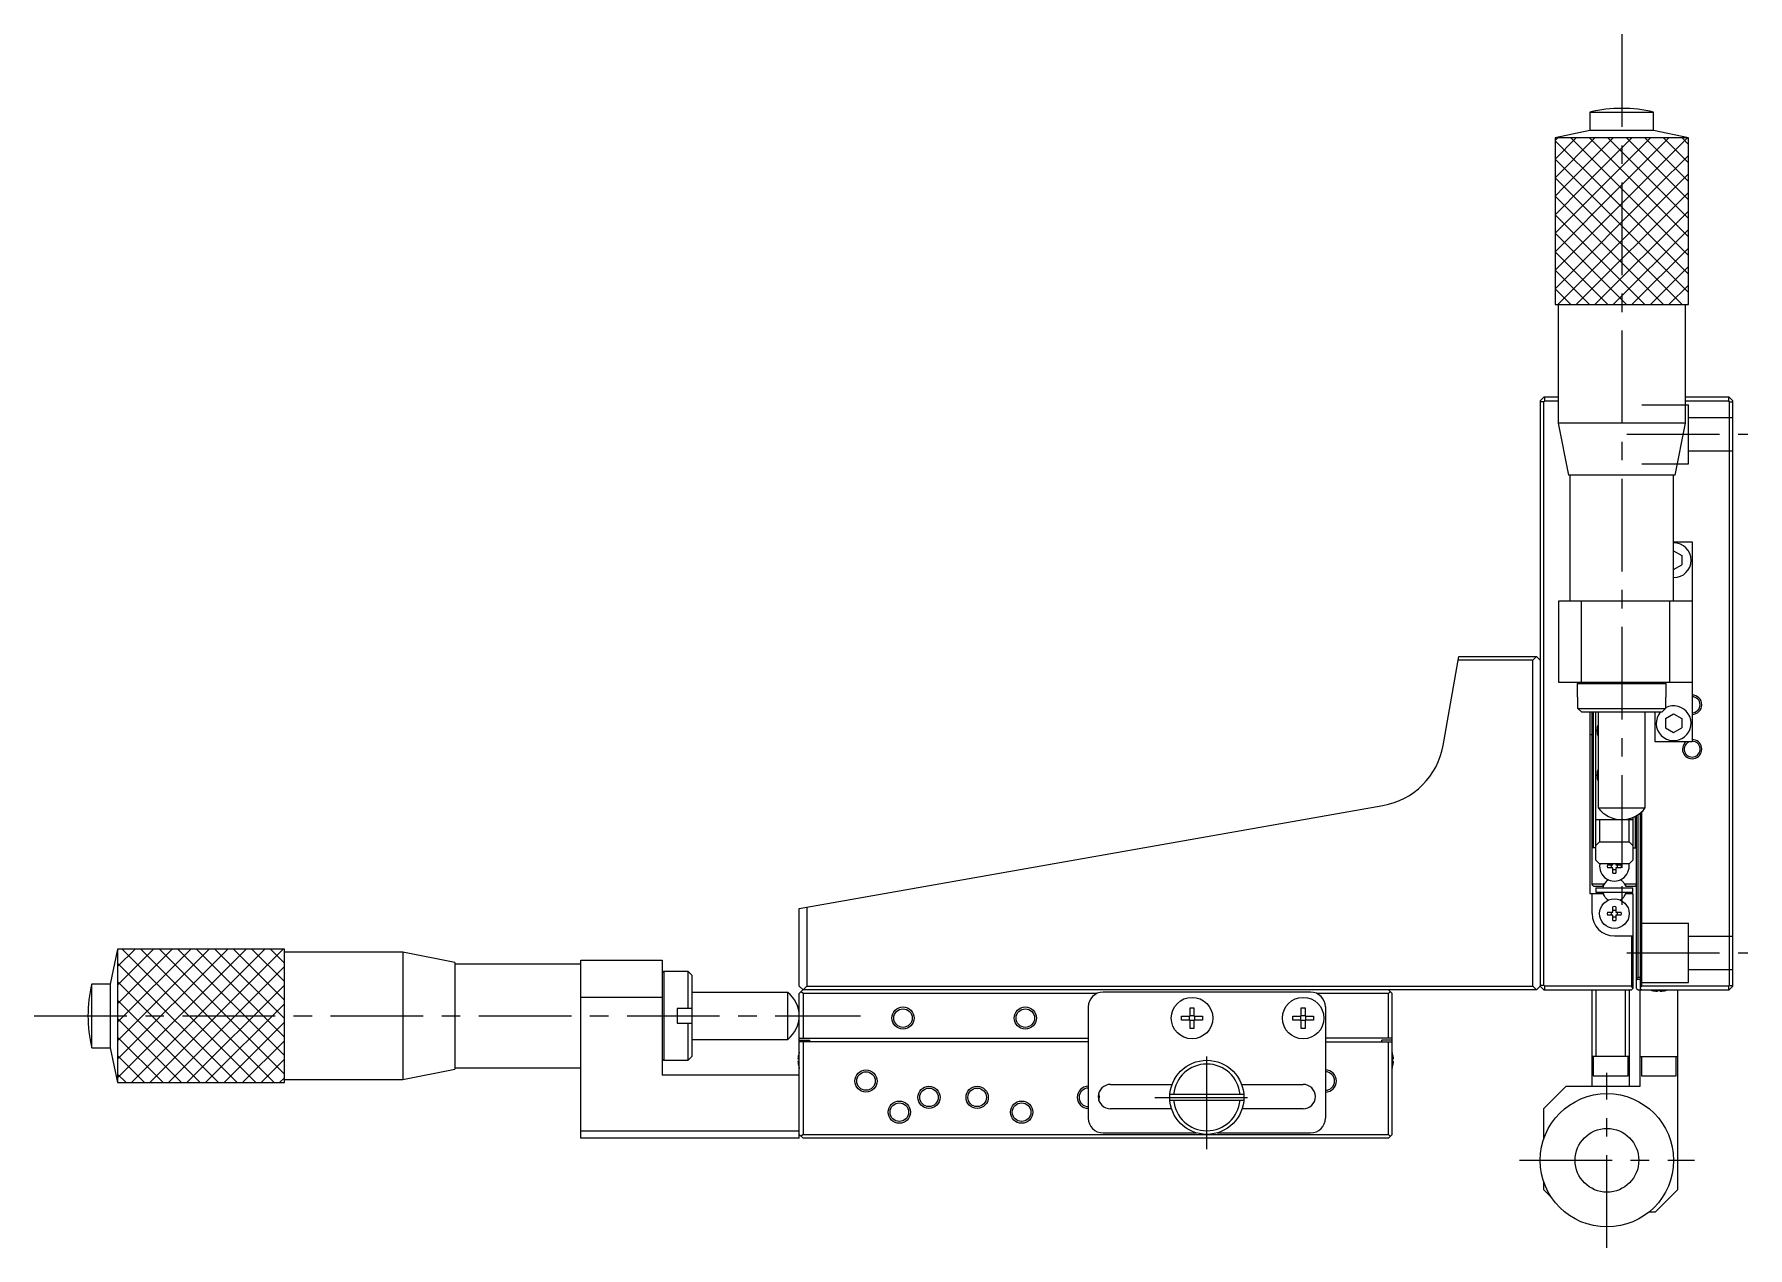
# Model space of a CAD drawing. Extents: x -490 to 413, y 14 to 725.
# Drawn here: x 5.1 to 236.4, y 314.3 to 478.1 of the extents above; entities that cross this region are included whole.
import ezdxf

# ---------------------------------------------------------------- set-up
doc = ezdxf.new("R2010")
doc.units = 0
doc.header["$LTSCALE"] = 10
doc.linetypes.add('CENTER', pattern=[2, 1.25, -0.25, 0.25, -0.25])
doc.linetypes.add('DASHED', pattern=[3.5, 2, -1.5])
doc.layers.get('0').update_dxf_attribs({"linetype": 'CONTINUOUS'})
doc.layers.add('CENTER', color=1, linetype='CENTER')

msp = doc.modelspace()

# ---------------------------------------------------------------- linework, layer by layer
at = {"color": 7, "linetype": 'CONTINUOUS'}
for p, q in [((215.076444, 467.556108), (223.676444, 467.556108)), ((215.076444, 467.556108), (215.076444, 465.056108)), ((223.676444, 465.056108), (223.676444, 467.556108)), ((215.076444, 465.056108), (210.376444, 464.056108)), ((223.676444, 465.056108), (215.076444, 465.056108)), ((228.376444, 464.056108), (223.676444, 465.056108)), ((228.376444, 464.056108), (210.376444, 464.056108)), ((210.376444, 464.056108), (210.376444, 441.556108)), ((228.376444, 441.556108), (228.376444, 464.056108)), ((210.376444, 441.556108), (228.376444, 441.556108)), ((210.776444, 441.556108), (210.776444, 425.556108)), ((227.976444, 425.556108), (227.976444, 441.556108)), ((208.876444, 429.056108), (208.376444, 428.556108)), ((208.376444, 428.556108), (208.376444, 349.556108)), ((208.876444, 428.456108), (208.376444, 428.456108)), ((210.776444, 429.056108), (208.876444, 429.056108)), ((208.876444, 428.456108), (208.976444, 428.556108)), ((208.876444, 349.656108), (208.876444, 428.456108)), ((208.976444, 428.556108), (208.976444, 429.056108)), ((208.976444, 428.556108), (210.776444, 428.556108)), ((233.876444, 429.056108), (227.976444, 429.056108)), ((227.976444, 428.556108), (233.776444, 428.556108)), ((233.776444, 429.056108), (233.776444, 428.556108)), ((233.776444, 428.556108), (233.876444, 428.456108)), ((233.876444, 429.056108), (234.376444, 428.556108)), ((233.876444, 428.456108), (233.876444, 349.656108)), ((233.876444, 428.456108), (234.376444, 428.456108)), ((234.376444, 349.556108), (234.376444, 428.556108)), ((227.976444, 425.556108), (210.776444, 425.556108)), ((210.776444, 425.556108), (212.176444, 418.556108)), ((226.576444, 418.556108), (227.976444, 425.556108)), ((226.576444, 418.556108), (212.176444, 418.556108)), ((212.376444, 418.556108), (212.376444, 401.556108)), ((226.376444, 401.556108), (226.376444, 418.556108)), ((226.376444, 409.556108), (228.876444, 409.556108)), ((228.876444, 409.556108), (228.876444, 382.556108)), ((226.376444, 408.326278), (227.476444, 407.691193)), ((227.476444, 407.691193), (227.476444, 406.421022)), ((226.376444, 405.785937), (227.476444, 406.421022)), ((210.876444, 390.556108), (210.876444, 401.556108)), ((210.876444, 401.556108), (228.876444, 401.556108)), ((213.876444, 401.556108), (213.876444, 390.556108)), ((225.876444, 390.556108), (225.876444, 401.556108)), ((195.26077, 382.057457), (197.376444, 394.056108)), ((207.376444, 393.556108), (197.288281, 393.556108)), ((197.376444, 394.056108), (207.876444, 394.056108)), ((207.876444, 394.056108), (207.376444, 393.556108)), ((207.376444, 349.556108), (207.376444, 393.556108)), ((208.376444, 393.556108), (207.876444, 394.056108)), ((228.876444, 390.556108), (210.876444, 390.556108)), ((213.576444, 390.556108), (213.376444, 390.356108)), ((225.376444, 390.356108), (213.376444, 390.356108)), ((213.376444, 390.356108), (213.376444, 388.556108)), ((213.460365, 388.556108), (213.376444, 388.556108)), ((213.460365, 387.056108), (213.460365, 388.556108)), ((225.376444, 390.356108), (225.176444, 390.556108)), ((225.376444, 388.556108), (225.292524, 388.556108)), ((225.292524, 388.556108), (225.292524, 387.056108)), ((225.376444, 388.556108), (225.376444, 390.356108)), ((213.460365, 387.056108), (225.292524, 387.056108)), ((213.968117, 386.556108), (213.460365, 387.056108)), ((224.784771, 386.556108), (213.968117, 386.556108)), ((215.076444, 386.556108), (215.076444, 362.056108)), ((215.376444, 363.256108), (215.376444, 386.556108)), ((215.576444, 368.256108), (215.576444, 386.556108)), ((215.876444, 366.556108), (215.876444, 386.556108)), ((216.201444, 386.556108), (216.201444, 373.623287)), ((222.551444, 373.623287), (222.551444, 386.556108)), ((223.876444, 382.556108), (223.876444, 386.556108)), ((225.292524, 387.056108), (224.784771, 386.556108)), ((225.276444, 385.691193), (226.376444, 386.326278)), ((226.376444, 386.326278), (227.476444, 385.691193)), ((225.276444, 385.691193), (225.276444, 384.421022)), ((225.276444, 384.421022), (226.376444, 383.785937)), ((226.376444, 383.785937), (227.476444, 384.421022)), ((227.476444, 385.691193), (227.476444, 384.421022)), ((215.076444, 383.556108), (215.376444, 383.556108)), ((228.876444, 382.556108), (223.876444, 382.556108)), ((108.376444, 360.056108), (187.149163, 373.945865)), ((216.201444, 373.623287), (222.551444, 373.623287)), ((220.876444, 372.348165), (220.876444, 366.556108)), ((221.176444, 372.48415), (221.176444, 368.256108)), ((221.376444, 349.256108), (221.376444, 372.592162)), ((221.576444, 350.756108), (221.576444, 372.715605)), ((221.876444, 372.933765), (221.876444, 349.256108)), ((222.076444, 349.556108), (222.076444, 373.104993)), ((215.876444, 372.056108), (220.876444, 372.056108)), ((216.376444, 372.056108), (216.376444, 369.056108)), ((220.376444, 369.056108), (220.376444, 372.056108)), ((215.876444, 368.256108), (215.376444, 368.256108)), ((216.376444, 369.056108), (215.876444, 368.556108)), ((216.376444, 369.056108), (220.376444, 369.056108)), ((220.876444, 368.556108), (220.376444, 369.056108)), ((220.876444, 368.256108), (221.376444, 368.256108)), ((215.876444, 366.556108), (216.376444, 366.056108)), ((220.376444, 366.056108), (216.376444, 366.056108)), ((217.447736, 365.956108), (218.176444, 365.956108)), ((218.176444, 365.556108), (217.447736, 365.556108)), ((218.176444, 365.956108), (218.176444, 366.056108)), ((218.176444, 364.827399), (218.176444, 365.556108)), ((218.576444, 366.056108), (218.576444, 365.956108)), ((218.576444, 365.956108), (219.305153, 365.956108)), ((218.576444, 365.556108), (218.576444, 364.827399)), ((219.305153, 365.556108), (218.576444, 365.556108)), ((220.376444, 366.056108), (220.876444, 366.556108)), ((215.376444, 363.356108), (217.005256, 363.356108)), ((215.376444, 363.256108), (215.576444, 363.056108)), ((216.832032, 363.056108), (217.001629, 363.349858)), ((219.747632, 363.356108), (221.376444, 363.356108)), ((219.75126, 363.349858), (219.920856, 363.056108)), ((221.176444, 363.056108), (221.376444, 363.256108)), ((215.076444, 362.056108), (216.832032, 362.056108)), ((215.376444, 359.356108), (215.376444, 362.056108)), ((215.576444, 363.056108), (216.832032, 363.056108)), ((215.876444, 362.85611), (220.876444, 362.85611)), ((215.876444, 362.856108), (215.876444, 362.256108)), ((215.876444, 362.256108), (220.876444, 362.256108)), ((216.832032, 362.056108), (217.001629, 361.762358)), ((219.75126, 361.762358), (219.920856, 362.056108)), ((219.920856, 363.056108), (221.176444, 363.056108)), ((219.920856, 362.056108), (220.876444, 362.056108)), ((220.876444, 362.256108), (220.876444, 362.856108)), ((220.876444, 362.056108), (220.876444, 349.256108)), ((108.376444, 349.556108), (108.376444, 360.056108)), ((109.376444, 360.232435), (109.376444, 349.556108)), ((217.447736, 359.556108), (218.176444, 359.556108)), ((218.176444, 359.156108), (217.447736, 359.156108)), ((218.176444, 359.556108), (218.176444, 360.284816)), ((218.176444, 358.427399), (218.176444, 359.156108)), ((218.576444, 360.284816), (218.576444, 359.556108)), ((218.576444, 359.556108), (219.305153, 359.556108)), ((219.305153, 359.156108), (218.576444, 359.156108)), ((218.576444, 359.156108), (218.576444, 358.427399)), ((218.376444, 356.356108), (220.876444, 356.356108)), ((220.676444, 356.356108), (220.676444, 349.556108)), ((16.376444, 354.556108), (15.376444, 349.856108)), ((16.376444, 354.556108), (16.376444, 336.556108)), ((38.876444, 354.556108), (16.376444, 354.556108)), ((38.876444, 336.556108), (38.876444, 354.556108)), ((54.876444, 354.156108), (38.876444, 354.156108)), ((54.876444, 354.156108), (54.876444, 336.956108)), ((61.876444, 352.756108), (54.876444, 354.156108)), ((61.876444, 352.756108), (61.876444, 338.356108)), ((78.876444, 352.556108), (61.876444, 352.556108)), ((78.876444, 353.056108), (89.876444, 353.056108)), ((78.876444, 329.056108), (78.876444, 353.056108)), ((89.876444, 353.056108), (89.876444, 337.556108)), ((90.076444, 351.556108), (89.876444, 351.356108)), ((90.076444, 351.556108), (90.076444, 339.556108)), ((93.376444, 351.556108), (90.076444, 351.556108)), ((93.376444, 346.556108), (93.376444, 351.556108)), ((93.876444, 351.056108), (93.376444, 351.556108)), ((12.876444, 341.256108), (12.876444, 349.856108)), ((15.376444, 349.856108), (12.876444, 349.856108)), ((15.376444, 349.856108), (15.376444, 341.256108)), ((93.876444, 351.056108), (93.876444, 340.056108)), ((108.376444, 349.556108), (108.876444, 349.056108)), ((108.376444, 348.556108), (109.376444, 349.556108)), ((109.376444, 349.556108), (207.376444, 349.556108)), ((207.376444, 349.556108), (207.876444, 349.056108)), ((207.876444, 349.056108), (208.376444, 349.556108)), ((208.876444, 349.656108), (208.376444, 349.656108)), ((208.876444, 349.056108), (208.376444, 349.556108)), ((208.976444, 349.556108), (208.876444, 349.656108)), ((220.676444, 349.556108), (208.976444, 349.556108)), ((208.976444, 349.056108), (208.976444, 349.556108)), ((220.876444, 349.356108), (220.676444, 349.556108)), ((220.676444, 349.056108), (220.876444, 349.256108)), ((221.576444, 350.756108), (221.376444, 350.556108)), ((221.876444, 350.456108), (221.376444, 350.456108)), ((221.376444, 349.256108), (221.576444, 349.056108)), ((221.876444, 350.756108), (221.576444, 350.756108)), ((222.076444, 349.556108), (221.876444, 349.356108)), ((221.876444, 349.256108), (222.076444, 349.056108)), ((233.776444, 349.556108), (222.076444, 349.556108)), ((233.876444, 349.656108), (233.776444, 349.556108)), ((233.776444, 349.556108), (233.776444, 349.056108)), ((233.876444, 349.656108), (234.376444, 349.656108)), ((233.876444, 349.056108), (234.376444, 349.556108)), ((89.876444, 348.056108), (78.876444, 348.056108)), ((106.809265, 348.731108), (93.876444, 348.731108)), ((106.809265, 342.381108), (106.809265, 348.731108)), ((108.376444, 329.056108), (108.376444, 348.556108)), ((108.876444, 348.556108), (108.626444, 348.806108)), ((207.876444, 349.056108), (108.876444, 349.056108)), ((108.876444, 348.556108), (108.876444, 342.556108)), ((148.504665, 348.556108), (108.876444, 348.556108)), ((177.376444, 348.756108), (149.376444, 348.756108)), ((187.876444, 348.556108), (178.248224, 348.556108)), ((187.876444, 349.056108), (188.376444, 348.556108)), ((188.126444, 348.806108), (187.876444, 348.556108)), ((187.876444, 342.556108), (187.876444, 348.556108)), ((188.376444, 329.556108), (188.376444, 348.556108)), ((208.876444, 349.056108), (220.676444, 349.056108)), ((215.376444, 336.056108), (215.376444, 349.056108)), ((215.876444, 349.056108), (215.876444, 340.056108)), ((219.876444, 340.056108), (219.876444, 349.056108)), ((220.376444, 349.056108), (220.376444, 336.056108)), ((221.576444, 349.056108), (233.876444, 349.056108)), ((221.876444, 336.056108), (221.876444, 349.056108)), ((223.426444, 349.000375), (223.447736, 349.000375)), ((224.176444, 349.000375), (224.576444, 349.000375)), ((224.176444, 348.868632), (224.176444, 349.000375)), ((224.576444, 349.000375), (224.576444, 348.868632)), ((225.305153, 349.000375), (225.326444, 349.000375)), ((226.876444, 349.056108), (226.876444, 322.056108)), ((91.876444, 346.556108), (91.876444, 344.556108)), ((93.876444, 346.556108), (91.876444, 346.556108)), ((147.376444, 346.756108), (147.376444, 331.756108)), ((159.977305, 344.996108), (159.977305, 345.516108)), ((159.977305, 345.516108), (161.116444, 345.516108)), ((161.116444, 344.996108), (159.977305, 344.996108)), ((161.047003, 344.996108), (161.047003, 345.516108)), ((161.116444, 346.655247), (161.636444, 346.655247)), ((161.116444, 345.516108), (161.116444, 346.655247)), ((161.116444, 345.585549), (161.636444, 345.585549)), ((161.116444, 343.856969), (161.116444, 344.996108)), ((161.636444, 344.926666), (161.116444, 344.926666)), ((161.636444, 346.655247), (161.636444, 345.516108)), ((161.636444, 345.516108), (162.775583, 345.516108)), ((161.636444, 344.996108), (161.636444, 343.856969)), ((162.775583, 344.996108), (161.636444, 344.996108)), ((161.705886, 345.516108), (161.705886, 344.996108)), ((162.775583, 345.516108), (162.775583, 344.996108)), ((174.977305, 344.996108), (174.977305, 345.516108)), ((174.977305, 345.516108), (176.116444, 345.516108)), ((176.116444, 344.996108), (174.977305, 344.996108)), ((176.047003, 344.996108), (176.047003, 345.516108)), ((176.116444, 346.655247), (176.636444, 346.655247)), ((176.116444, 345.516108), (176.116444, 346.655247)), ((176.116444, 345.585549), (176.636444, 345.585549)), ((176.116444, 343.856969), (176.116444, 344.996108)), ((176.636444, 344.926666), (176.116444, 344.926666)), ((176.636444, 346.655247), (176.636444, 345.516108)), ((176.636444, 345.516108), (177.775583, 345.516108)), ((176.636444, 344.996108), (176.636444, 343.856969)), ((177.775583, 344.996108), (176.636444, 344.996108)), ((176.705886, 345.516108), (176.705886, 344.996108)), ((177.775583, 345.516108), (177.775583, 344.996108)), ((179.376444, 346.756108), (179.376444, 331.756108)), ((91.876444, 344.556108), (93.876444, 344.556108)), ((93.376444, 339.556108), (93.376444, 344.556108)), ((93.876444, 342.381108), (106.809265, 342.381108)), ((108.376444, 342.556108), (147.376444, 342.556108)), ((108.376444, 342.256108), (109.776444, 342.256108)), ((109.776444, 342.056108), (109.776444, 342.256108)), ((161.636444, 343.856969), (161.116444, 343.856969)), ((176.636444, 343.856969), (176.116444, 343.856969)), ((188.376444, 342.556108), (179.376444, 342.556108)), ((188.376444, 342.256108), (186.976444, 342.256108)), ((186.976444, 342.056108), (186.976444, 342.256108)), ((12.876444, 341.256108), (15.376444, 341.256108)), ((15.376444, 341.256108), (16.376444, 336.556108)), ((93.376444, 339.556108), (93.876444, 340.056108)), ((108.3023, 340.444724), (108.306923, 340.442469)), ((147.376444, 342.056108), (108.376444, 342.056108)), ((108.876444, 342.056108), (108.876444, 329.556108)), ((179.376444, 342.056108), (188.376444, 342.056108)), ((187.876444, 329.556108), (187.876444, 342.056108)), ((188.445966, 340.442469), (188.450588, 340.444724)), ((220.376444, 340.056108), (215.376444, 340.056108)), ((215.526444, 340.056108), (215.526444, 337.456108)), ((220.226444, 337.456108), (220.226444, 340.056108)), ((221.876444, 340.056108), (226.876444, 340.056108)), ((222.026444, 340.056108), (222.026444, 337.456108)), ((226.726444, 337.456108), (226.726444, 340.056108)), ((54.876444, 336.956108), (61.876444, 338.356108)), ((61.876444, 338.556108), (78.876444, 338.556108)), ((89.876444, 339.756108), (90.076444, 339.556108)), ((90.076444, 339.556108), (93.376444, 339.556108)), ((108.186585, 339.736108), (108.306923, 339.736108)), ((108.306923, 339.376108), (108.186585, 339.376108)), ((108.306923, 338.669746), (108.3023, 338.667492)), ((108.306923, 339.736108), (108.306923, 339.376108)), ((188.445966, 339.736108), (188.566303, 339.736108)), ((188.445966, 339.376108), (188.445966, 339.736108)), ((188.566303, 339.376108), (188.445966, 339.376108)), ((188.450588, 338.667492), (188.445966, 338.669746)), ((16.376444, 336.556108), (38.876444, 336.556108)), ((38.876444, 336.956108), (54.876444, 336.956108)), ((108.376444, 337.556108), (89.876444, 337.556108)), ((150.376444, 336.306108), (158.692696, 336.306108)), ((168.060193, 336.306108), (176.376444, 336.306108)), ((211.876444, 336.056108), (208.876444, 333.056108)), ((211.876444, 336.056108), (221.876444, 336.056108)), ((215.526444, 337.456108), (220.226444, 337.456108)), ((222.026444, 337.456108), (226.726444, 337.456108)), ((158.622762, 333.006108), (150.376444, 333.006108)), ((168.360419, 334.956108), (158.39247, 334.956108)), ((158.39247, 334.156108), (168.360419, 334.156108)), ((176.376444, 333.006108), (168.130127, 333.006108)), ((208.876444, 329.014148), (208.876444, 333.056108)), ((78.876444, 330.056108), (108.376444, 330.056108)), ((108.376444, 329.056108), (78.876444, 329.056108)), ((108.876444, 329.056108), (108.376444, 329.556108)), ((108.876444, 329.556108), (108.626444, 329.306108)), ((108.876444, 329.556108), (187.876444, 329.556108)), ((187.876444, 329.056108), (108.876444, 329.056108)), ((149.376444, 329.756108), (161.976444, 329.756108)), ((164.776444, 329.756108), (177.376444, 329.756108)), ((188.126444, 329.306108), (187.876444, 329.556108)), ((188.376444, 329.556108), (187.876444, 329.056108)), ((208.876444, 322.056108), (208.876444, 323.098068)), ((208.876444, 322.056108), (209.927486, 321.005066)), ((223.876444, 319.056108), (226.876444, 322.056108)), ((223.876444, 319.056108), (223.033299, 319.056108))]:
    msp.add_line(p, q, dxfattribs=at)
at = {"color": 3, "linetype": 'CONTINUOUS'}
for p, q in [((210.376444, 463.696781), (210.735771, 464.056108)), ((210.376444, 461.196781), (213.235771, 464.056108)), ((210.376444, 458.696781), (215.735771, 464.056108)), ((210.376444, 463.691004), (216.623556, 457.443892)), ((211.623556, 457.443892), (218.235771, 464.056108)), ((212.51134, 464.056108), (219.123556, 457.443892)), ((214.123556, 457.443892), (220.735771, 464.056108)), ((215.01134, 464.056108), (221.623556, 457.443892)), ((216.623556, 457.443892), (223.235771, 464.056108)), ((217.51134, 464.056108), (224.123556, 457.443892)), ((219.123556, 457.443892), (225.735771, 464.056108)), ((220.01134, 464.056108), (226.623556, 457.443892)), ((221.623556, 457.443892), (228.235771, 464.056108)), ((222.51134, 464.056108), (228.376444, 458.191004)), ((225.01134, 464.056108), (228.376444, 460.691004)), ((227.51134, 464.056108), (228.376444, 463.191004)), ((210.376444, 461.191004), (214.123556, 457.443892)), ((224.123556, 457.443892), (228.376444, 461.696781)), ((210.376444, 458.691004), (211.623556, 457.443892)), ((226.623556, 457.443892), (228.376444, 459.196781)), ((210.376444, 456.196781), (211.623556, 457.443892)), ((210.376444, 453.696781), (214.123556, 457.443892)), ((210.376444, 451.196781), (216.623556, 457.443892)), ((210.376444, 448.696781), (219.123556, 457.443892)), ((210.376444, 446.196781), (221.623556, 457.443892)), ((210.376444, 443.696781), (224.123556, 457.443892)), ((210.376444, 456.191004), (225.01134, 441.556108)), ((210.735771, 441.556108), (226.623556, 457.443892)), ((211.623556, 457.443892), (227.51134, 441.556108)), ((213.235771, 441.556108), (228.376444, 456.696781)), ((214.123556, 457.443892), (228.376444, 443.191004)), ((216.623556, 457.443892), (228.376444, 445.691004)), ((219.123556, 457.443892), (228.376444, 448.191004)), ((221.623556, 457.443892), (228.376444, 450.691004)), ((224.123556, 457.443892), (228.376444, 453.191004)), ((226.623556, 457.443892), (228.376444, 455.691004)), ((210.376444, 453.691004), (222.51134, 441.556108)), ((215.735771, 441.556108), (228.376444, 454.196781)), ((210.376444, 451.191004), (220.01134, 441.556108)), ((218.235771, 441.556108), (228.376444, 451.696781)), ((210.376444, 448.691004), (217.51134, 441.556108)), ((220.735771, 441.556108), (228.376444, 449.196781)), ((223.235771, 441.556108), (228.376444, 446.696781)), ((210.376444, 446.191004), (215.01134, 441.556108)), ((225.735771, 441.556108), (228.376444, 444.196781)), ((210.376444, 443.691004), (212.51134, 441.556108)), ((228.235771, 441.556108), (228.376444, 441.696781)), ((16.376444, 352.196781), (18.735771, 354.556108)), ((16.376444, 349.696781), (21.235771, 354.556108)), ((16.376444, 347.196781), (23.735771, 354.556108)), ((16.376444, 344.696781), (26.235771, 354.556108)), ((16.376444, 342.196781), (28.735771, 354.556108)), ((16.376444, 339.696781), (31.235771, 354.556108)), ((16.376444, 337.196781), (33.735771, 354.556108)), ((17.01134, 354.556108), (35.01134, 336.556108)), ((18.235771, 336.556108), (36.235771, 354.556108)), ((19.51134, 354.556108), (37.51134, 336.556108)), ((20.735771, 336.556108), (38.735771, 354.556108)), ((22.01134, 354.556108), (38.876444, 337.691004)), ((24.51134, 354.556108), (38.876444, 340.191004)), ((27.01134, 354.556108), (38.876444, 342.691004)), ((29.51134, 354.556108), (38.876444, 345.191004)), ((32.01134, 354.556108), (38.876444, 347.691004)), ((34.51134, 354.556108), (38.876444, 350.191004)), ((37.01134, 354.556108), (38.876444, 352.691004)), ((16.376444, 352.691004), (32.51134, 336.556108)), ((23.235771, 336.556108), (38.876444, 352.196781)), ((16.376444, 350.191004), (30.01134, 336.556108)), ((25.735771, 336.556108), (38.876444, 349.696781)), ((16.376444, 347.691004), (27.51134, 336.556108)), ((28.235771, 336.556108), (38.876444, 347.196781)), ((16.376444, 345.191004), (25.01134, 336.556108)), ((30.735771, 336.556108), (38.876444, 344.696781)), ((16.376444, 342.691004), (22.51134, 336.556108)), ((16.376444, 340.191004), (20.01134, 336.556108)), ((33.235771, 336.556108), (38.876444, 342.196781)), ((16.376444, 337.691004), (17.51134, 336.556108)), ((35.735771, 336.556108), (38.876444, 339.696781)), ((38.235771, 336.556108), (38.876444, 337.196781))]:
    msp.add_line(p, q, dxfattribs=at)
at = {"color": 3, "linetype": 'DASHED'}
for p, q in [((210.376444, 464.056108), (210.376444, 441.556108)), ((228.376444, 464.056108), (210.376444, 464.056108)), ((228.376444, 441.556108), (228.376444, 464.056108)), ((210.376444, 441.556108), (228.376444, 441.556108)), ((222.076444, 428.056108), (228.376444, 428.056108)), ((228.376444, 420.056108), (228.376444, 428.056108)), ((228.376444, 426.306108), (234.376444, 426.306108)), ((228.376444, 421.806108), (234.376444, 421.806108)), ((222.076444, 420.056108), (228.376444, 420.056108)), ((222.076444, 358.056108), (228.376444, 358.056108)), ((228.376444, 350.056108), (228.376444, 358.056108)), ((228.376444, 356.306108), (234.376444, 356.306108)), ((38.876444, 354.556108), (16.376444, 354.556108)), ((16.376444, 354.556108), (16.376444, 336.556108)), ((38.876444, 336.556108), (38.876444, 354.556108)), ((228.376444, 351.806108), (234.376444, 351.806108)), ((222.076444, 350.056108), (228.376444, 350.056108)), ((16.376444, 336.556108), (38.876444, 336.556108))]:
    msp.add_line(p, q, dxfattribs=at)
at = {"color": 7, "linetype": 'CONTINUOUS'}
for centre, radius in [((218.376444, 359.356108), 2), ((161.376444, 345.256108), 2.8), ((176.376444, 345.256108), 2.8), ((122.376444, 345.256108), 1.25), ((138.876444, 345.256108), 1.25), ((117.376444, 336.756108), 1.25), ((163.376444, 334.556108), 5), ((125.876444, 334.556108), 1.25), ((132.376444, 334.556108), 1.25), ((121.876444, 332.556108), 1.25), ((138.376444, 332.556108), 1.25), ((217.376444, 326.056108), 9), ((217.376444, 326.056108), 4.3)]:
    msp.add_circle(centre, radius, dxfattribs=at)
at = {"color": 3, "linetype": 'CONTINUOUS'}
for centre in [(122.376444, 345.256108), (138.876444, 345.256108), (117.376444, 336.756108), (125.876444, 334.556108), (132.376444, 334.556108), (121.876444, 332.556108), (138.376444, 332.556108)]:
    msp.add_circle(centre, 1.5, dxfattribs=at)
at = {"color": 7, "linetype": 'CONTINUOUS'}
for centre, radius, start, end in [((219.376444, 449.316108), 18.74, 76.734971, 103.265029), ((226.376444, 407.056108), 2.35, 270, 90), ((228.876444, 387.556108), 1.075, 270, 90), ((226.376444, 385.056108), 2.35, 140.334987, 117.467322), ((218.376444, 384.056108), 2.35, 157.7487, 202.2513), ((185.412681, 383.793941), 10, 280, 350), ((228.876444, 381.556108), 1.075, 111.528904, 90), ((218.376444, 378.056108), 2.35, 157.7487, 202.2513), ((219.376444, 376.056264), 4, 217.462651, 322.537349), ((218.376444, 365.756108), 2, 171.373073, 8.626927), ((218.376444, 365.756108), 0.95, 167.846803, 192.153197), ((218.376444, 365.756108), 0.435085, 152.633517, 207.366483), ((218.376444, 365.756108), 0.435085, 332.633517, 27.366483), ((218.376444, 365.756108), 0.95, 347.846803, 12.153197), ((218.376444, 362.556109), 1.5875, 120.433263, 169.10685), ((218.491349, 362.441203), 1.75, 121.881533, 135), ((218.376444, 365.756108), 0.435085, 242.633517, 297.366483), ((218.376444, 365.756108), 0.95, 257.846803, 282.153197), ((218.376444, 362.556109), 1.5875, 45.000249, 59.566737), ((218.26154, 362.441203), 1.75, 45, 58.118467), ((218.376444, 362.556108), 1.5875, 30.260814, 45), ((218.376444, 362.556108), 1.5875, 30, 30.260814), ((218.376444, 362.556109), 1.5875, 190.893066, 210.000031), ((218.376444, 362.556108), 1.5875, 210, 225), ((218.491349, 362.671013), 1.75, 225, 238.118467), ((218.376444, 362.556109), 1.5875, 225.000026, 239.566818), ((218.376444, 362.556109), 1.5875, 300.433182, 315.000249), ((218.26154, 362.671013), 1.75, 301.881533, 315), ((218.376444, 362.556108), 1.5875, 315, 330), ((218.376444, 362.556109), 1.5875, 329.999969, 349.10691), ((218.376444, 359.356108), 3, 180, 270), ((218.376444, 359.356108), 0.95, 167.846803, 192.153197), ((218.376444, 359.356108), 0.435085, 152.633517, 207.366483), ((218.376444, 359.356108), 0.95, 77.846803, 102.153197), ((218.376444, 359.356108), 0.435085, 62.633517, 117.366483), ((218.376444, 359.356108), 0.435085, 242.633517, 297.366483), ((218.376444, 359.356108), 0.435085, 332.633517, 27.366483), ((218.376444, 359.356108), 0.95, 347.846803, 12.153197), ((218.376444, 359.356108), 0.95, 257.846803, 282.153197), ((31.116444, 345.556108), 18.74, 166.734971, 193.265029), ((104.376288, 345.556108), 4, 307.462651, 52.537349), ((149.376444, 346.756108), 2, 90, 180), ((177.376444, 346.756108), 2, 0, 90), ((224.376444, 352.056108), 3.2, 249.635865, 252.729995), ((224.376444, 352.056108), 3.193744, 253.094742, 266.40965), ((224.376444, 352.056108), 3.193744, 273.59035, 286.905258), ((224.376444, 352.056108), 3.2, 287.270005, 290.364135), ((111.376444, 339.556108), 3.194933, 163.893288, 176.770291), ((111.376444, 339.556108), 3.2, 159.635865, 163.877467), ((185.376444, 339.556108), 3.2, 16.122533, 20.364135), ((185.376444, 339.556108), 3.194933, 3.229709, 16.106712), ((111.376444, 339.556108), 3.194933, 183.229709, 196.106712), ((111.376444, 339.556108), 3.2, 196.122533, 200.364135), ((163.376444, 334.556108), 4.5, 5.099689, 174.900311), ((179.376444, 336.756108), 1.25, 270, 90), ((185.376444, 339.556108), 3.2, 339.635865, 343.877467), ((185.376444, 339.556108), 3.194933, 343.893288, 356.770291), ((147.376444, 334.556108), 1.25, 90, 270), ((150.376444, 334.656108), 1.65, 90, 270), ((176.376444, 334.656108), 1.65, 270, 90), ((163.376444, 334.556108), 4.5, 185.099689, 354.900311), ((149.376444, 331.756108), 2, 180, 270), ((177.376444, 331.756108), 2, 270, 0)]:
    msp.add_arc(centre, radius, start, end, dxfattribs=at)
at = {"color": 9, "linetype": 'CONTINUOUS'}
for centre, radius, start, end in [((228.876444, 387.556108), 1.3, 270, 90), ((228.876444, 381.556108), 1.3, 129.715137, 90), ((179.376444, 336.756108), 1.5, 270, 90), ((147.376444, 334.556108), 1.5, 343.366025, 20.45228)]:
    msp.add_arc(centre, radius, start, end, dxfattribs=at)
at = {"color": 3, "linetype": 'CONTINUOUS'}
msp.add_arc((147.376444, 334.556108), 1.5, 90, 270, dxfattribs=at)
at = {"layer": 'CENTER', "color": 1, "linetype": 'CENTER'}
for p, q in [((219.376444, 478.056108), (219.376444, 360.556108)), ((220.076444, 424.056108), (236.376444, 424.056108)), ((220.076444, 354.056108), (236.376444, 354.056108)), ((5.126444, 345.556108), (116.626444, 345.556108)), ((163.376444, 327.556108), (163.376444, 341.556108)), ((217.376444, 314.256108), (217.376444, 337.856108)), ((156.376444, 334.556108), (170.376444, 334.556108)), ((205.576444, 326.056108), (229.176444, 326.056108))]:
    msp.add_line(p, q, dxfattribs=at)

doc.saveas('drawing.dxf')
